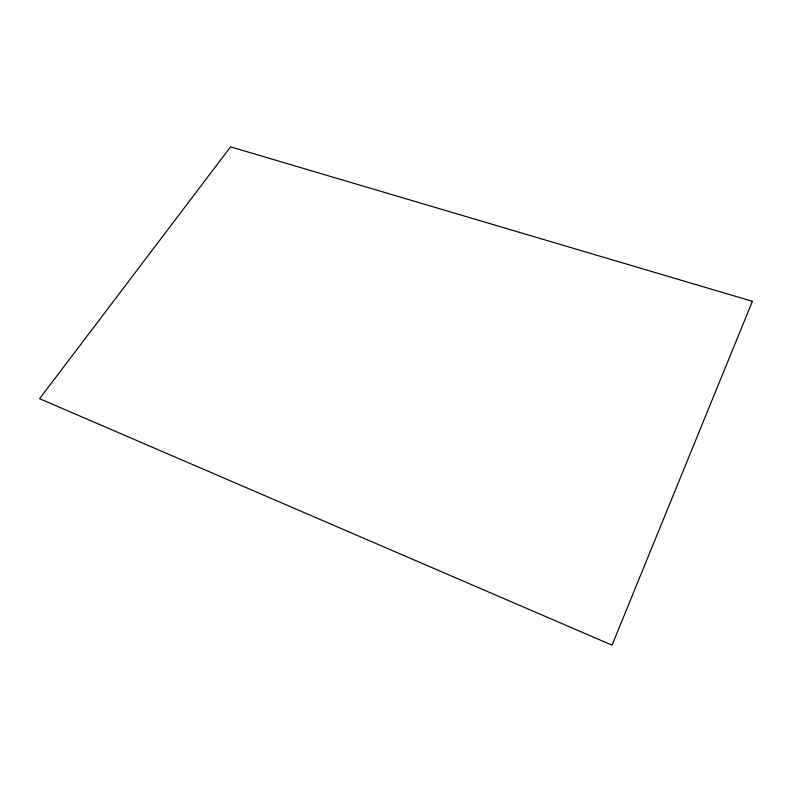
<?xml version="1.0" encoding="UTF-8"?>
<svg xmlns="http://www.w3.org/2000/svg" width="792" height="792" viewBox="0 0 792 792"><rect width="100%" height="100%" fill="white"/><g stroke="black" fill="none" stroke-linecap="round" stroke-linejoin="round"><path stroke-width="1.19" d="M752.4 301.316L612.048 645.143L39.6 398.693L230.591 146.857L752.4 301.316"/></g></svg>
